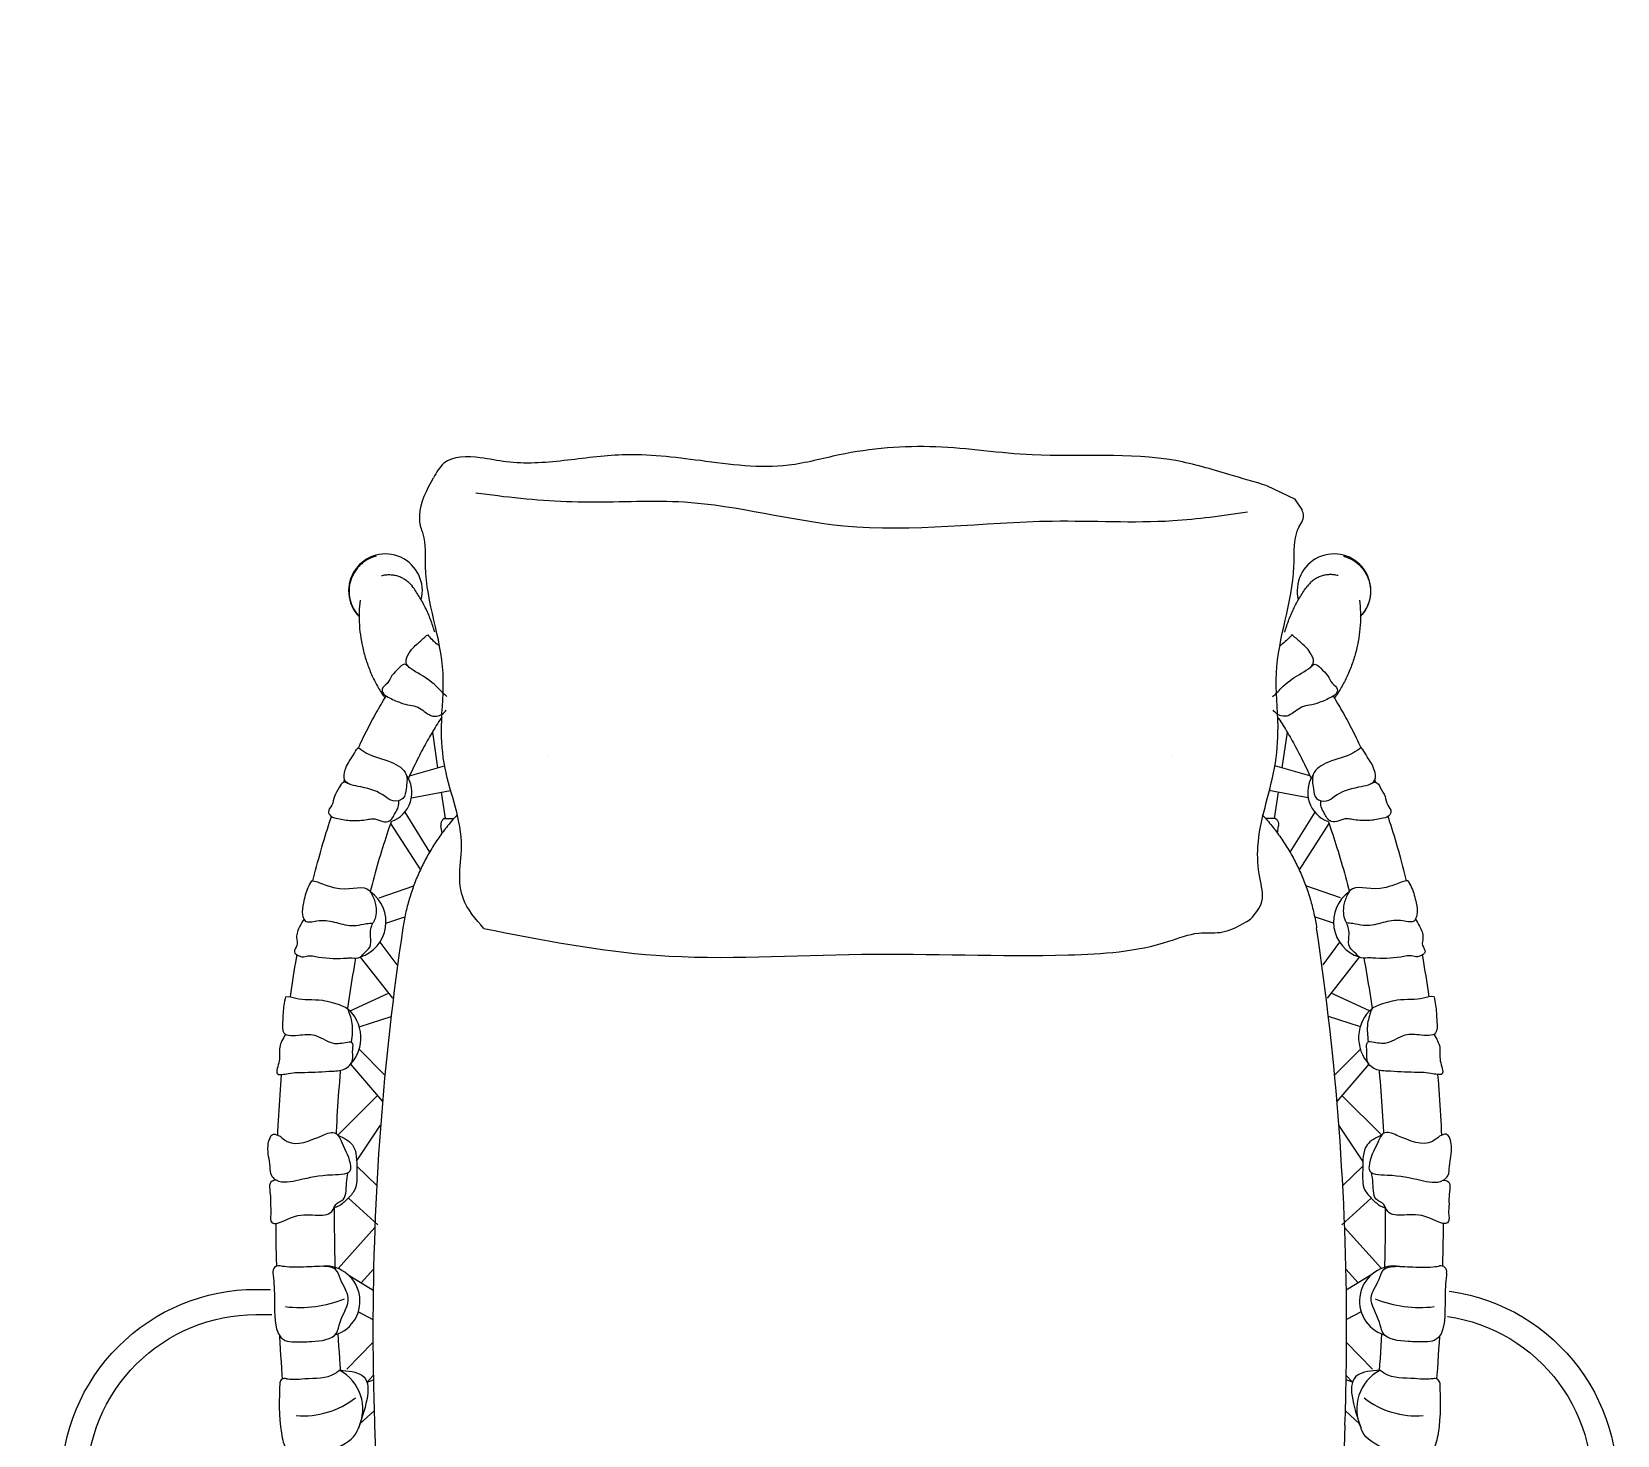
# Model space of a CAD drawing. Header units: centimetres. Extents: x 5488 to 20269, y -31398 to -19684.
# Drawn here: x 11273.5 to 11355, y -23558.5 to -23486.3 of the extents above; entities that cross this region are included whole.
import ezdxf

# ---------------------------------------------------------------- set-up
doc = ezdxf.new("R2010")
doc.units = ezdxf.units.CM
doc.set_wipeout_variables(frame=1)
doc.linetypes.add('( Hidden )', pattern=[0.375, 0.25, -0.125])
doc.linetypes.add('DOT', pattern=[0.25, 0, -0.25])
doc.layers.add('wipeout', color=7, linetype='Continuous', true_color=0xffffff)
for name, color, linetype, lineweight in [('xxx_Auto_Kaplama_Ahşap Tarama', 16, 'Continuous', 5), ('xxx_Auto_Tefris_Tefris', 32, 'Continuous', 15), ('xxx_Auto_Yardimci_Yazi', 7, 'Continuous', 9)]:
    doc.layers.add(name, color=color, linetype=linetype, lineweight=lineweight)
doc.styles.add('4N_100', font='arial.ttf', dxfattribs={"height": 16})

# ---------------------------------------------------------------- blocks, each defined once
blk = doc.blocks.new('uyt6ueueyu')
at = {"linetype": 'DOT'}
blk.add_wipeout([(-901.908, 523.87), (-841.908, 523.87), (-834.837, 520.941), (-831.908, 513.87), (-831.908, 451.684), (-834.837, 446.799), (-841.908, 443.87), (-901.908, 443.87), (-908.979, 446.799), (-911.908, 453.87), (-911.908, 513.87), (-908.979, 520.941)], dxfattribs=at).dxf.layer = 'wipeout'
at = {"color": 0}
for points in [[(-901.908, 523.87), (-841.908, 523.87, -0.414214), (-831.908, 513.87), (-831.908, 453.87, -0.414214), (-841.908, 443.87), (-901.908, 443.87, -0.414214), (-911.908, 453.87), (-911.908, 513.87, -0.414214)], [(-901.908, 522.57), (-841.908, 522.57, -0.414214), (-833.208, 513.87), (-833.208, 453.87, -0.414214), (-841.908, 445.17), (-901.908, 445.17, -0.414214), (-910.608, 453.87), (-910.608, 513.87, -0.414214)]]:
    blk.add_lwpolyline(points, format="xyb", close=True, dxfattribs=at)
at = {"layer": 'xxx_Auto_Yardimci_Yazi', "color": 0, "linetype": '( Hidden )', "ltscale": 50, "style": '4N_100'}
blk.add_text('80x80cm', height=7, rotation=90, dxfattribs=at).set_placement((-862.064, 465.807))
blk = doc.blocks.new('A$C3D946979')
blk.add_wipeout([(-24.741, 5.566), (-25.68, 5.564), (-25.748, 4.918), (-25.716, 3.357), (-25.716, 2.826), (-26.502, 2.438), (-27.383, 2.326), (-28.086, 2.326), (-28.311, 2.93), (-28.601, 3.809), (-29.309, 4.488), (-29.695, 5.843), (-29.452, 7.385), (-29.133, 8.266), (-29.803, 10.535), (-30.711, 24.967), (-28.803, 38.793), (-26.624, 45.419), (-24.671, 48.868), (-25.579, 50.774), (-25.942, 52.816), (-26.426, 53.969), (-26.283, 55.183), (-25.783, 55.754), (-24.943, 56.218), (-24.05, 56.254), (-22.8, 55.629), (-22.389, 55.545), (-22.478, 56.955), (-22.746, 57.74), (-22.836, 58.186), (-22.375, 59.432), (-21.814, 60.485), (-21.355, 60.967), (-20.627, 61.24), (-19.83, 61.16), (-18.464, 61.08), (-16.709, 60.967), (-14.828, 61.053), (-12.412, 61.338), (-10.698, 61.302), (-7.18, 60.909), (-4.608, 60.695), (-2.929, 60.892), (-1, 61.356), (1.239, 61.73), (3.954, 61.73), (6.829, 61.445), (9.336, 61.318), (13.658, 61.354), (16.605, 60.961), (20.927, 59.783), (22.413, 59.096), (22.842, 58.186), (22.753, 57.74), (22.485, 56.955), (22.395, 55.545), (22.806, 55.629), (24.056, 56.254), (24.949, 56.218), (25.789, 55.754), (26.289, 55.183), (26.432, 53.969), (25.948, 52.816), (25.585, 50.774), (24.677, 48.868), (26.63, 45.419), (28.809, 38.793), (30.718, 24.967), (29.809, 10.535), (29.139, 8.266), (29.459, 7.385), (29.701, 5.843), (29.315, 4.488), (28.607, 3.809), (28.318, 2.93), (28.093, 2.326), (27.389, 2.326), (26.509, 2.438), (25.723, 2.826), (25.723, 3.357), (25.754, 4.918), (25.686, 5.564), (24.747, 5.564), (24.727, 2.259), (24.279, 1.374), (23.31, 0.855), (22.777, 0.817), (11.397, 0.204), (0.003, 0), (-11.658, 0.214), (-23.312, 0.641), (-23.838, 1.023), (-24.273, 1.374), (-24.537, 1.827), (-24.629, 2.343)]).dxf.layer = 'wipeout'
at = {"color": 0}
for p, q in [((20.959, 59.673), (22.355, 58.998)), ((22.355, 58.998), (22.748, 58.414)), ((-25.867, 46.121), (-25.776, 46.212)), ((25.873, 46.121), (25.782, 46.212)), ((-23.147, 44.758), (-21.343, 45.276)), ((23.153, 44.758), (21.349, 45.276)), ((-23.052, 43.629), (-21.033, 44.01)), ((23.058, 43.629), (21.039, 44.01)), ((-23.393, 42.895), (-22.114, 40.846)), ((23.399, 42.895), (22.12, 40.846)), ((-24.121, 42.317), (-22.591, 39.932)), ((24.128, 42.317), (22.597, 39.932)), ((-24.708, 38.491), (-22.931, 39.113)), ((24.714, 38.491), (22.938, 39.113)), ((-24.358, 37.194), (-23.386, 37.52)), ((24.364, 37.194), (23.392, 37.52)), ((-24.673, 36.205), (-23.804, 35.044)), ((24.679, 36.205), (23.81, 35.044)), ((-25.682, 35.445), (-24.028, 33.329)), ((25.688, 35.445), (24.034, 33.329)), ((-26.204, 32.683), (-24.231, 33.589)), ((26.211, 32.683), (24.238, 33.589)), ((-25.685, 31.877), (-24.095, 32.387)), ((25.691, 31.877), (24.101, 32.387)), ((-25.759, 30.732), (-24.412, 29.371)), ((25.765, 30.732), (24.419, 29.371)), ((-26.178, 29.934), (-24.533, 28.028)), ((26.184, 29.934), (24.539, 28.028)), ((-26.836, 26.298), (-24.79, 28.327)), ((26.842, 26.298), (24.796, 28.327)), ((-25.867, 24.946), (-24.631, 26.805)), ((25.873, 24.946), (24.637, 26.805)), ((-25.862, 24.696), (-24.831, 23.705)), ((25.868, 24.696), (24.837, 23.705)), ((-26.291, 23.06), (-24.783, 21.683)), ((26.297, 23.06), (24.789, 21.683)), ((-26.816, 19.43), (-24.93, 21.538)), ((26.822, 19.43), (24.936, 21.538)), ((-26.276, 19.087), (-25.015, 18.328)), ((-25.626, 18.696), (-24.995, 19.399)), ((25.632, 18.696), (25.001, 19.399)), ((26.283, 19.087), (25.021, 18.328)), ((-25.776, 17.215), (-25.029, 16.812)), ((25.782, 17.215), (25.035, 16.812)), ((-26.369, 14.252), (-25.028, 15.625)), ((26.375, 14.252), (25.035, 15.625)), ((-25.333, 13.589), (-25.011, 13.937)), ((25.339, 13.589), (25.017, 13.937)), ((-25.333, 13.589), (-25.006, 13.704)), ((25.339, 13.589), (25.013, 13.704)), ((-25.696, 11.455), (-24.969, 12.124)), ((25.702, 11.455), (24.975, 12.124))]:
    blk.add_line(p, q, dxfattribs=at)
at = {"color": 0, "linetype": 'Continuous'}
for p, q in [((-21.974, 47.01), (-21.701, 45.173)), ((21.98, 47.01), (21.707, 45.173)), ((-16.022, 45.752), (-16.023, 45.751)), ((16.028, 45.752), (16.029, 45.751)), ((-21.514, 43.919), (-21.313, 42.573)), ((21.52, 43.919), (21.319, 42.573)), ((-21.352, 42.573), (-20.866, 42.573)), ((21.358, 42.573), (20.872, 42.573)), ((-21.477, 41.815), (-21.533, 42.187)), ((21.483, 41.815), (21.539, 42.187)), ((-23.488, 36.942), (-23.488, 36.942)), ((23.495, 36.942), (23.495, 36.942)), ((-30.012, 22.393), (-30.012, 22.393)), ((30.018, 22.393), (30.018, 22.393)), ((-24.945, 11.385), (-24.945, 11.385)), ((-24.945, 11.385), (-24.631, 2.415)), ((24.951, 11.385), (24.637, 2.415)), ((24.951, 11.385), (24.951, 11.385))]:
    blk.add_line(p, q, dxfattribs=at)
for points in [[(-23.281, 50.44), (-23.267, 50.459)], [(23.287, 50.44), (23.273, 50.459)], [(-25.774, 46.21), (-25.725, 46.314), (-25.665, 46.442), (-25.604, 46.569), (-25.543, 46.695), (-25.482, 46.819), (-25.421, 46.942), (-25.359, 47.064), (-25.298, 47.184), (-25.236, 47.303), (-25.175, 47.421), (-25.113, 47.538), (-25.05, 47.654), (-24.988, 47.768), (-24.926, 47.882), (-24.863, 47.994), (-24.8, 48.106), (-24.737, 48.216), (-24.674, 48.325), (-24.611, 48.433), (-24.548, 48.54), (-24.484, 48.647), (-24.42, 48.752), (-24.356, 48.856), (-24.349, 48.868)], [(25.78, 46.21), (25.731, 46.314), (25.671, 46.442), (25.61, 46.569), (25.549, 46.695), (25.488, 46.819), (25.427, 46.942), (25.366, 47.064), (25.304, 47.184), (25.242, 47.303), (25.181, 47.421), (25.119, 47.538), (25.057, 47.654), (24.994, 47.768), (24.932, 47.882), (24.869, 47.994), (24.807, 48.106), (24.744, 48.216), (24.68, 48.325), (24.617, 48.433), (24.554, 48.54), (24.49, 48.647), (24.426, 48.752), (24.362, 48.856), (24.355, 48.868)], [(-21.488, 47.786), (-21.535, 47.714), (-21.594, 47.624), (-21.653, 47.532), (-21.712, 47.439), (-21.77, 47.346), (-21.829, 47.251), (-21.887, 47.155), (-21.945, 47.059), (-22.004, 46.961), (-22.062, 46.862), (-22.12, 46.762), (-22.178, 46.662), (-22.235, 46.56), (-22.293, 46.456), (-22.351, 46.352), (-22.408, 46.247)], [(21.494, 47.786), (21.541, 47.714), (21.6, 47.624), (21.659, 47.532), (21.718, 47.439), (21.776, 47.346), (21.835, 47.251), (21.893, 47.155), (21.952, 47.059), (22.01, 46.961), (22.068, 46.862), (22.126, 46.762), (22.184, 46.662), (22.242, 46.56), (22.299, 46.456), (22.357, 46.352), (22.414, 46.247)], [(-22.408, 46.247), (-22.465, 46.14), (-22.523, 46.032), (-22.58, 45.923), (-22.637, 45.813), (-22.694, 45.701), (-22.751, 45.588), (-22.808, 45.473), (-22.864, 45.358), (-22.921, 45.241), (-22.977, 45.122), (-23.034, 45.002), (-23.09, 44.881), (-23.147, 44.758), (-23.201, 44.636)], [(22.414, 46.247), (22.472, 46.14), (22.529, 46.032), (22.586, 45.923), (22.643, 45.813), (22.7, 45.701), (22.757, 45.588), (22.814, 45.473), (22.87, 45.358), (22.927, 45.241), (22.984, 45.122), (23.04, 45.002), (23.096, 44.881), (23.153, 44.758), (23.208, 44.636)], [(-26.531, 44.431), (-26.5, 44.509), (-26.482, 44.556)], [(26.537, 44.431), (26.507, 44.509), (26.488, 44.556)], [(-28.117, 39.365), (-28.083, 39.5), (-28.031, 39.704), (-27.978, 39.907), (-27.925, 40.108), (-27.871, 40.308), (-27.817, 40.506), (-27.763, 40.702), (-27.708, 40.897), (-27.653, 41.089), (-27.597, 41.281), (-27.541, 41.47), (-27.485, 41.657), (-27.428, 41.843), (-27.371, 42.026), (-27.314, 42.207), (-27.257, 42.386), (-27.199, 42.563), (-27.163, 42.674)], [(-24.089, 42.409), (-24.094, 42.396), (-24.149, 42.238), (-24.204, 42.078), (-24.26, 41.916), (-24.315, 41.75), (-24.37, 41.583), (-24.425, 41.412), (-24.481, 41.239), (-24.536, 41.063), (-24.591, 40.885), (-24.645, 40.705), (-24.7, 40.522), (-24.754, 40.337), (-24.808, 40.149), (-24.862, 39.96), (-24.915, 39.769), (-24.968, 39.576), (-25.021, 39.381), (-25.073, 39.184), (-25.125, 38.986), (-25.169, 38.813)], [(24.095, 42.409), (24.1, 42.396), (24.155, 42.238), (24.211, 42.078), (24.266, 41.916), (24.321, 41.75), (24.376, 41.583), (24.432, 41.412), (24.487, 41.239), (24.542, 41.063), (24.597, 40.885), (24.652, 40.705), (24.706, 40.522), (24.76, 40.337), (24.814, 40.149), (24.868, 39.96), (24.921, 39.769), (24.974, 39.576), (25.027, 39.381), (25.079, 39.184), (25.131, 38.986), (25.175, 38.813)], [(28.123, 39.365), (28.089, 39.5), (28.037, 39.704), (27.984, 39.907), (27.931, 40.108), (27.878, 40.308), (27.824, 40.506), (27.769, 40.702), (27.714, 40.897), (27.659, 41.089), (27.603, 41.281), (27.548, 41.47), (27.491, 41.657), (27.435, 41.843), (27.378, 42.026), (27.321, 42.207), (27.263, 42.386), (27.206, 42.563), (27.169, 42.674)], [(-29.274, 33.408), (-29.255, 33.543), (-29.221, 33.777), (-29.186, 34.01), (-29.15, 34.242), (-29.113, 34.473), (-29.076, 34.703), (-29.038, 34.932), (-29, 35.159), (-28.96, 35.386), (-28.929, 35.56)], [(-25.917, 35.394), (-25.955, 35.188), (-25.994, 34.967), (-26.033, 34.744), (-26.072, 34.521), (-26.109, 34.296), (-26.146, 34.071), (-26.182, 33.844), (-26.218, 33.616), (-26.252, 33.387), (-26.286, 33.156), (-26.32, 32.925), (-26.336, 32.808)], [(25.923, 35.394), (25.961, 35.188), (26, 34.967), (26.039, 34.744), (26.078, 34.521), (26.115, 34.296), (26.152, 34.071), (26.188, 33.844), (26.224, 33.616), (26.258, 33.387), (26.292, 33.156), (26.326, 32.925), (26.342, 32.808)], [(29.281, 33.408), (29.261, 33.543), (29.227, 33.777), (29.192, 34.01), (29.156, 34.242), (29.12, 34.473), (29.082, 34.703), (29.044, 34.932), (29.006, 35.159), (28.966, 35.386), (28.936, 35.56)], [(-29.925, 26.292), (-29.915, 26.508), (-29.902, 26.776), (-29.888, 27.043), (-29.873, 27.308), (-29.858, 27.573), (-29.841, 27.835), (-29.824, 28.097), (-29.806, 28.357), (-29.788, 28.616), (-29.768, 28.874), (-29.748, 29.131), (-29.727, 29.386), (-29.726, 29.405)], [(-26.701, 29.627), (-26.707, 29.557), (-26.729, 29.307), (-26.751, 29.056), (-26.771, 28.803), (-26.791, 28.549), (-26.81, 28.294), (-26.828, 28.037), (-26.845, 27.78), (-26.861, 27.52), (-26.877, 27.26), (-26.892, 26.998), (-26.906, 26.734), (-26.919, 26.47), (-26.924, 26.379)], [(26.707, 29.627), (26.713, 29.557), (26.735, 29.307), (26.757, 29.056), (26.777, 28.803), (26.797, 28.549), (26.816, 28.294), (26.834, 28.037), (26.851, 27.78), (26.868, 27.52), (26.883, 27.26), (26.898, 26.998), (26.912, 26.734), (26.926, 26.47), (26.93, 26.379)], [(29.931, 26.292), (29.921, 26.508), (29.908, 26.776), (29.894, 27.043), (29.879, 27.308), (29.864, 27.573), (29.847, 27.835), (29.83, 28.097), (29.813, 28.357), (29.794, 28.616), (29.774, 28.874), (29.754, 29.131), (29.733, 29.386), (29.732, 29.405)], [(-27.017, 22.588), (-27.018, 22.389)], [(-27.018, 22.389), (-27.018, 22.226), (-27.017, 21.95), (-27.016, 21.672), (-27.014, 21.392), (-27.011, 21.111), (-27.007, 20.828), (-27.002, 20.544), (-26.997, 20.258), (-26.99, 19.97), (-26.983, 19.681), (-26.975, 19.4)], [(27.024, 22.389), (27.024, 22.226), (27.023, 21.95), (27.022, 21.672), (27.02, 21.392), (27.017, 21.111), (27.013, 20.828), (27.008, 20.544), (27.003, 20.258), (26.997, 19.97), (26.989, 19.681), (26.982, 19.4)], [(27.024, 22.588), (27.024, 22.389)], [(-29.975, 19.556), (-29.976, 19.616), (-29.984, 19.913), (-29.99, 20.208), (-29.996, 20.501), (-30, 20.793), (-30.004, 21.083), (-30.007, 21.371), (-30.01, 21.658), (-30.01, 21.751)], [(29.981, 19.556), (29.982, 19.616), (29.99, 19.913), (29.996, 20.208), (30.002, 20.501), (30.007, 20.793), (30.011, 21.083), (30.014, 21.371), (30.016, 21.658), (30.016, 21.751)], [(-29.674, 13.756), (-29.69, 13.974), (-29.714, 14.305), (-29.737, 14.634), (-29.759, 14.961), (-29.78, 15.284), (-29.8, 15.606), (-29.819, 15.926), (-29.821, 15.964)], [(-26.829, 16.077), (-26.829, 16.077), (-26.81, 15.765), (-26.791, 15.45), (-26.77, 15.133), (-26.749, 14.814), (-26.726, 14.492), (-26.704, 14.181)], [(26.835, 16.077), (26.835, 16.077), (26.816, 15.765), (26.797, 15.45), (26.776, 15.133), (26.755, 14.814), (26.732, 14.492), (26.71, 14.181)], [(29.68, 13.756), (29.696, 13.974), (29.72, 14.305), (29.743, 14.634), (29.765, 14.961), (29.786, 15.284), (29.806, 15.606), (29.825, 15.926), (29.827, 15.964)]]:
    blk.add_lwpolyline(points, dxfattribs=at)
for centre, radius, start, end in [((-24.383, 54.275), 1.896, 345.78894, 224.21087), ((24.389, 54.275), 1.896, 315.78913, 194.21106), ((114.511, 16.258), 139.541, 171.47588, 179.99998), ((-114.505, 16.258), 139.541, 0.00002, 8.52412), ((114.51, 16.258), 139.539, 180, 182.00122), ((-114.503, 16.258), 139.539, 357.99878, 360)]:
    blk.add_arc(centre, radius, start, end, dxfattribs=at)
at = {"color": 0}
for centre, radius, start, end in [((-24.62, 43.911), 1.593, 289.47231, 35.00544), ((24.626, 43.911), 1.593, 144.99456, 250.52769), ((-26.246, 37.251), 1.889, 287.63359, 54.71468), ((26.252, 37.251), 1.889, 125.28532, 252.36641), ((-27.65, 31.295), 2.004, 317.25452, 49.02526), ((27.656, 31.295), 2.004, 130.97474, 222.74548), ((-29.871, 19.267), 0.307, 76.54984, 190.98573), ((29.877, 19.267), 0.307, 349.01427, 103.45016), ((-27.503, 17.756), 1.81, 287.36087, 98.41718), ((27.509, 17.756), 1.81, 81.58282, 252.63913), ((-28.805, 23.745), 6.311, 263.41176, 291.46137), ((28.811, 23.745), 6.311, 248.53863, 276.58824), ((-27.814, 12.208), 2.264, 334.47471, 62.07072), ((27.82, 12.208), 2.264, 117.92928, 205.52529), ((-29.554, 13.517), 0.266, 72.1329, 172.71193), ((29.561, 13.517), 0.266, 7.28807, 107.8671), ((-28.6, 16.2), 4.337, 265.103, 308.06332), ((28.606, 16.2), 4.337, 231.93668, 274.897)]:
    blk.add_arc(centre, radius, start, end, dxfattribs=at)
for points in [[(20.959, 59.673), (18.976, 60.258), (16.254, 60.966), (8.872, 61.261), (3.912, 61.674), (-1.049, 61.261), (-3.647, 60.73), (-8.194, 60.966), (-12.21, 61.261), (-15.221, 60.966), (-18.174, 60.907), (-19.507, 61.119), (-21.388, 60.829), (-21.915, 60.089)], [(-19.324, 36.917), (-20.389, 38.473), (-20.568, 39.53), (-20.47, 41.122), (-21.321, 45.165), (-21.503, 47.291), (-21.421, 50.047), (-22.323, 55.518), (-22.45, 57.209), (-22.537, 57.463), (-22.624, 58.148), (-21.915, 60.089)], [(19.945, 58.313), (16.104, 57.868), (9.921, 57.845), (-0.821, 57.603), (-9.009, 58.828), (-13.903, 58.828), (-18.603, 59.15), (-19.735, 59.298)], [(20.096, 37.39), (20.681, 38.311), (20.574, 39.53), (20.476, 41.122), (21.328, 45.165), (21.509, 47.291), (21.427, 50.047), (22.329, 55.518), (22.456, 57.209), (22.544, 57.463), (22.821, 58.148), (22.748, 58.414)], [(-25.776, 46.212), (-25.351, 45.932), (-24.091, 45.47), (-23.315, 44.825), (-23.322, 44.103), (-23.485, 43.606), (-23.994, 43.471), (-24.409, 43.71), (-25.651, 44.19), (-26.483, 44.559), (-26.453, 45.072), (-26.092, 45.742), (-25.867, 46.121)], [(25.782, 46.212), (25.358, 45.932), (24.097, 45.47), (23.321, 44.825), (23.328, 44.103), (23.491, 43.606), (24, 43.471), (24.415, 43.71), (25.657, 44.19), (26.489, 44.559), (26.459, 45.072), (26.098, 45.742), (25.873, 46.121)], [(-26.278, 44.355), (-26.542, 44.429), (-26.762, 44.158), (-27.006, 43.709), (-27.146, 43.25), (-27.311, 42.902), (-27.252, 42.751), (-26.917, 42.587), (-26.237, 42.475), (-25.711, 42.475), (-25.33, 42.514), (-25.041, 42.559), (-24.241, 42.412), (-24.016, 42.609), (-23.883, 42.849), (-23.725, 43.164), (-23.699, 43.482)], [(26.285, 44.355), (26.549, 44.429), (26.768, 44.158), (27.012, 43.709), (27.152, 43.25), (27.317, 42.902), (27.258, 42.751), (26.923, 42.587), (26.243, 42.475), (25.717, 42.475), (25.336, 42.514), (25.047, 42.559), (24.247, 42.412), (24.022, 42.609), (23.889, 42.849), (23.731, 43.164), (23.705, 43.482)], [(-28.187, 39.371), (-28.374, 39.009), (-28.607, 38.23), (-28.643, 37.608), (-28.515, 37.317), (-27.921, 37.303), (-27.014, 37.247), (-26.117, 37.066), (-25.898, 37.074), (-25.353, 37.166), (-25.02, 37.201)], [(28.193, 39.371), (28.38, 39.009), (28.613, 38.23), (28.649, 37.608), (28.521, 37.317), (27.927, 37.303), (27.021, 37.247), (26.123, 37.066), (25.904, 37.074), (25.359, 37.166), (25.026, 37.201)], [(-28.573, 37.391), (-28.782, 37.033), (-28.954, 36.446), (-28.939, 36.043), (-29.07, 35.717), (-28.777, 35.491), (-28.59, 35.458), (-28.452, 35.491), (-27.814, 35.448), (-26.358, 35.395), (-26.103, 35.402), (-25.693, 35.438), (-25.516, 35.616), (-25.19, 35.962), (-25.148, 36.499), (-25.134, 36.897), (-25.034, 37.193)], [(-19.324, 36.917), (-10.459, 35.54), (0.096, 35.592), (10.744, 35.557), (15.887, 36.256), (17.437, 36.677), (18.532, 36.716), (20.096, 37.39)], [(28.579, 37.391), (28.788, 37.033), (28.96, 36.446), (28.945, 36.043), (29.076, 35.717), (28.783, 35.491), (28.596, 35.458), (28.458, 35.491), (27.821, 35.448), (26.364, 35.395), (26.109, 35.402), (25.699, 35.438), (25.522, 35.616), (25.196, 35.962), (25.154, 36.499), (25.14, 36.897), (25.04, 37.193)], [(-29.525, 33.404), (-29.607, 32.972), (-29.67, 32.122), (-29.607, 31.548), (-28.756, 31.442), (-27.937, 31.399), (-27, 31.006), (-26.25, 31.08), (-26.142, 31.082)], [(-26.336, 32.808), (-26.11, 32.029), (-26.142, 31.082)], [(26.342, 32.808), (26.116, 32.029), (26.149, 31.082)], [(29.531, 33.404), (29.613, 32.972), (29.676, 32.122), (29.613, 31.548), (28.762, 31.442), (27.943, 31.399), (27.006, 31.006), (26.256, 31.08), (26.149, 31.082)], [(-29.521, 31.477), (-29.818, 30.81), (-29.849, 30.105), (-29.94, 29.442), (-29.362, 29.466), (-28.522, 29.518), (-27.115, 29.583), (-26.759, 29.615), (-26.178, 29.934), (-26.079, 30.157), (-26.068, 30.71), (-26.111, 31.06), (-26.142, 31.082)], [(29.527, 31.477), (29.825, 30.81), (29.855, 30.105), (29.946, 29.442), (29.368, 29.466), (28.528, 29.518), (27.121, 29.583), (26.765, 29.615), (26.184, 29.934), (26.085, 30.157), (26.074, 30.71), (26.117, 31.06), (26.149, 31.082)], [(-29.806, 26.235), (-30.141, 26.338), (-30.42, 25.744), (-30.317, 24.695), (-30.234, 24.201), (-29.995, 23.974), (-28.842, 23.974), (-27.11, 24.241), (-26.183, 24.54), (-26.183, 24.684), (-26.636, 25.919), (-26.945, 26.392), (-27.62, 26.28), (-29.439, 25.97), (-29.806, 26.235)], [(-26.836, 26.298), (-26.083, 25.787), (-25.859, 24.486), (-25.97, 23.47), (-26.349, 23.001), (-26.791, 22.646), (-27.031, 22.554)], [(26.842, 26.298), (26.089, 25.787), (25.865, 24.486), (25.976, 23.47), (26.356, 23.001), (26.797, 22.646), (27.037, 22.554)], [(29.812, 26.235), (30.147, 26.338), (30.426, 25.744), (30.323, 24.695), (30.241, 24.201), (30.001, 23.974), (28.849, 23.974), (27.116, 24.241), (26.19, 24.54), (26.19, 24.684), (26.642, 25.919), (26.951, 26.392), (27.626, 26.28), (29.446, 25.97), (29.812, 26.235)], [(-30.014, 23.976), (-30.217, 23.933), (-30.3, 23.141), (-30.292, 22.62), (-30.272, 22.327), (-30.296, 22.054), (-30.274, 21.872), (-29.059, 22.112), (-27.08, 22.463), (-26.873, 22.799), (-26.628, 22.928), (-26.386, 23.818), (-26.309, 24.367)], [(30.021, 23.976), (30.223, 23.933), (30.306, 23.141), (30.298, 22.62), (30.278, 22.327), (30.302, 22.054), (30.28, 21.872), (29.065, 22.112), (27.086, 22.463), (26.879, 22.799), (26.634, 22.928), (26.392, 23.818), (26.315, 24.367)], [(-29.474, 13.771), (-29.121, 13.738), (-28.532, 13.775), (-26.981, 14.041), (-26.753, 14.209)], [(-26.753, 14.209), (-25.591, 13.95), (-25.771, 11.232)], [(26.76, 14.209), (25.597, 13.95), (25.777, 11.232)], [(29.481, 13.771), (29.127, 13.738), (28.538, 13.775), (26.988, 14.041), (26.76, 14.209)], [(-29.819, 13.551), (-29.736, 10.97), (-29.453, 10.117), (-26.984, 10.189), (-25.835, 11.077), (-25.771, 11.232)], [(29.825, 13.551), (29.742, 10.97), (29.459, 10.117), (26.99, 10.189), (25.841, 11.077), (25.777, 11.232)]]:
    blk.add_spline(points, degree=3, dxfattribs=at)
at = {"color": 0, "linetype": 'Continuous'}
for points, knots in [([(-24.862, 56.063), (-24.94, 56.042), (-25.056, 56.003), (-25.203, 55.937), (-25.346, 55.861), (-25.516, 55.749), (-25.669, 55.617), (-25.781, 55.499), (-25.885, 55.375), (-25.999, 55.208), (-26.109, 54.992), (-26.191, 54.763), (-26.242, 54.525), (-26.262, 54.283), (-26.252, 54.081), (-26.229, 53.922), (-26.195, 53.764), (-26.134, 53.571), (-26.048, 53.388), (-25.966, 53.249), (-25.875, 53.115), (-25.797, 53.022), (-25.742, 52.964)], [0, 0, 0, 0, 0.062629, 0.093957, 0.125282, 0.187889, 0.250474, 0.281774, 0.313067, 0.3756, 0.438102, 0.500576, 0.563024, 0.625451, 0.687862, 0.71908, 0.750297, 0.812698, 0.875105, 0.90633, 0.937559, 1, 1, 1, 1]), ([(24.868, 56.063), (24.946, 56.042), (25.062, 56.003), (25.21, 55.937), (25.353, 55.861), (25.522, 55.749), (25.675, 55.617), (25.787, 55.499), (25.891, 55.375), (26.005, 55.208), (26.115, 54.992), (26.197, 54.763), (26.248, 54.525), (26.268, 54.283), (26.258, 54.081), (26.235, 53.922), (26.201, 53.764), (26.14, 53.571), (26.055, 53.388), (25.972, 53.249), (25.881, 53.115), (25.804, 53.022), (25.748, 52.964)], [0, 0, 0, 0, 0.062629, 0.093957, 0.125282, 0.187889, 0.250474, 0.281774, 0.313067, 0.3756, 0.438102, 0.500576, 0.563024, 0.625451, 0.687862, 0.71908, 0.750297, 0.812698, 0.875105, 0.90633, 0.937559, 1, 1, 1, 1]), ([(-24.592, 55.056), (-24.521, 55.075), (-24.375, 55.103), (-24.153, 55.112), (-23.932, 55.088), (-23.717, 55.032), (-23.512, 54.945), (-23.323, 54.828), (-23.154, 54.685), (-23.056, 54.574), (-23.011, 54.516)], [0, 0, 0, 0, 0.125159, 0.250298, 0.375399, 0.500448, 0.625434, 0.750353, 0.875206, 1, 1, 1, 1]), ([(24.598, 55.056), (24.527, 55.075), (24.381, 55.103), (24.159, 55.112), (23.938, 55.088), (23.723, 55.032), (23.519, 54.945), (23.329, 54.828), (23.16, 54.685), (23.062, 54.574), (23.017, 54.516)], [0, 0, 0, 0, 0.125159, 0.250298, 0.375399, 0.500448, 0.625434, 0.750353, 0.875206, 1, 1, 1, 1]), ([(-21.851, 52.149), (-21.912, 52.368), (-22.054, 52.798), (-22.323, 53.414), (-22.64, 53.99), (-22.883, 54.347), (-23.011, 54.516)], [0, 0, 0, 0, 0.257352, 0.51168, 0.760218, 1, 1, 1, 1]), ([(21.857, 52.149), (21.918, 52.368), (22.061, 52.798), (22.329, 53.414), (22.646, 53.99), (22.889, 54.347), (23.017, 54.516)], [0, 0, 0, 0, 0.257352, 0.51168, 0.760218, 1, 1, 1, 1]), ([(-25.691, 53.798), (-25.717, 53.588), (-25.749, 53.158), (-25.736, 52.503), (-25.661, 51.836), (-25.524, 51.171), (-25.327, 50.52), (-25.073, 49.895), (-24.77, 49.308), (-24.535, 48.942), (-24.41, 48.768)], [0, 0, 0, 0, 0.11952, 0.243398, 0.370163, 0.498441, 0.626905, 0.754237, 0.879082, 1, 1, 1, 1]), ([(25.697, 53.798), (25.723, 53.588), (25.756, 53.158), (25.743, 52.503), (25.667, 51.836), (25.53, 51.171), (25.333, 50.52), (25.08, 49.895), (24.776, 49.308), (24.541, 48.942), (24.416, 48.768)], [0, 0, 0, 0, 0.11952, 0.243398, 0.370163, 0.498441, 0.626905, 0.754237, 0.879082, 1, 1, 1, 1]), ([(-20.69, 42.767), (-20.799, 42.649), (-21.073, 42.34), (-21.487, 41.816), (-21.915, 41.188), (-22.3, 40.532), (-22.638, 39.851), (-22.928, 39.148), (-23.168, 38.427), (-23.358, 37.691), (-23.451, 37.192), (-23.488, 36.942)], [0.4605728, 0.4605728, 0.4605728, 0.4605728, 0.500056, 0.5625546, 0.6250513, 0.6875463, 0.7500396, 0.8125314, 0.8750219, 0.9375114, 1, 1, 1, 1]), ([(-21.352, 42.573), (-21.356, 42.573), (-21.365, 42.571), (-21.379, 42.565), (-21.393, 42.556), (-21.408, 42.544), (-21.424, 42.528), (-21.44, 42.51), (-21.456, 42.489), (-21.478, 42.455), (-21.503, 42.407), (-21.526, 42.341), (-21.537, 42.279), (-21.537, 42.227), (-21.534, 42.201), (-21.533, 42.187)], [0, 0, 0, 0, 0.027455, 0.059357, 0.096581, 0.139393, 0.187728, 0.241361, 0.299996, 0.363318, 0.502743, 0.6574, 0.824598, 0.911693, 1, 1, 1, 1]), ([(20.696, 42.767), (20.805, 42.649), (21.079, 42.34), (21.493, 41.816), (21.922, 41.188), (22.306, 40.532), (22.644, 39.851), (22.934, 39.148), (23.174, 38.427), (23.365, 37.691), (23.457, 37.192), (23.495, 36.942)], [0.4605728, 0.4605728, 0.4605728, 0.4605728, 0.500056, 0.5625546, 0.6250513, 0.6875463, 0.7500396, 0.8125314, 0.8750219, 0.9375114, 1, 1, 1, 1]), ([(21.358, 42.573), (21.362, 42.573), (21.371, 42.571), (21.385, 42.565), (21.399, 42.556), (21.414, 42.544), (21.43, 42.528), (21.446, 42.51), (21.462, 42.489), (21.484, 42.455), (21.509, 42.407), (21.533, 42.341), (21.543, 42.279), (21.543, 42.227), (21.541, 42.201), (21.539, 42.187)], [0, 0, 0, 0, 0.027455, 0.059357, 0.096581, 0.139393, 0.187728, 0.241361, 0.299996, 0.363318, 0.502743, 0.6574, 0.824598, 0.911693, 1, 1, 1, 1])]:
    blk.add_open_spline(points, degree=3, knots=knots, dxfattribs=at)
at = {"color": 0}
for points, knots in [([(-21.222, 48.846), (-21.383, 48.947), (-21.77, 49.43), (-22.602, 50.024), (-23.491, 50.433), (-23.139, 51.212), (-22.692, 51.603), (-22.357, 51.896), (-22.214, 52.02)], [41.552351, 41.552351, 41.552351, 41.552351, 46.091857, 54.293306, 63.411838, 68.559978, 76.180763, 81.857489, 81.857489, 81.857489, 81.857489]), ([(-22.214, 52.02), (-22.109, 51.882), (-21.873, 51.64), (-21.651, 51.484), (-21.606, 51.455)], [0, 0, 0, 0, 5.094929, 6.398377, 6.398377, 6.398377, 6.398377]), ([(21.228, 48.846), (21.389, 48.947), (21.777, 49.43), (22.608, 50.024), (23.497, 50.433), (23.145, 51.212), (22.699, 51.603), (22.363, 51.896), (22.22, 52.02)], [41.552351, 41.552351, 41.552351, 41.552351, 46.091857, 54.293306, 63.411838, 68.559978, 76.180763, 81.857489, 81.857489, 81.857489, 81.857489]), ([(22.22, 52.02), (22.115, 51.882), (21.879, 51.64), (21.657, 51.484), (21.612, 51.455)], [0, 0, 0, 0, 5.094929, 6.398377, 6.398377, 6.398377, 6.398377]), ([(-23.179, 50.356), (-23.258, 50.426), (-23.439, 50.584), (-23.743, 50.221), (-24.077, 49.962), (-24.231, 49.507), (-24.581, 49.309), (-24.536, 48.972), (-24.149, 48.75), (-23.684, 48.536), (-23.166, 48.385), (-22.68, 48.354), (-22.102, 47.801), (-21.688, 47.822), (-21.416, 47.95), (-21.304, 48.078), (-21.257, 48.131)], [0, 0, 0, 0, 2.746496, 6.241113, 11.362809, 16.175583, 20.030798, 21.649584, 25.390095, 32.29487, 37.56187, 41.397572, 46.803239, 50.424477, 53.419979, 55.542561, 55.542561, 55.542561, 55.542561]), ([(23.185, 50.356), (23.264, 50.426), (23.445, 50.584), (23.75, 50.221), (24.083, 49.962), (24.237, 49.507), (24.587, 49.309), (24.542, 48.972), (24.155, 48.75), (23.69, 48.536), (23.172, 48.385), (22.686, 48.354), (22.109, 47.801), (21.694, 47.822), (21.422, 47.95), (21.311, 48.078), (21.263, 48.131)], [0, 0, 0, 0, 2.746496, 6.241113, 11.362809, 16.175583, 20.030798, 21.649584, 25.390095, 32.29487, 37.56187, 41.397572, 46.803239, 50.424477, 53.419979, 55.542561, 55.542561, 55.542561, 55.542561]), ([(-28.187, 39.371), (-27.984, 39.365), (-27.63, 39.192), (-26.328, 38.787), (-25.42, 39.216), (-25.02, 38.585), (-24.837, 38.087), (-24.848, 37.526), (-24.998, 37.243), (-25.02, 37.201)], [1.050482, 1.050482, 1.050482, 1.050482, 7.34568, 12.86522, 26.455956, 28.443099, 34.411146, 42.591209, 44.018444, 44.018444, 44.018444, 44.018444]), ([(28.193, 39.371), (27.991, 39.365), (27.636, 39.192), (26.334, 38.787), (25.426, 39.216), (25.027, 38.585), (24.843, 38.087), (24.854, 37.526), (25.004, 37.243), (25.026, 37.201)], [1.050482, 1.050482, 1.050482, 1.050482, 7.34568, 12.86522, 26.455956, 28.443099, 34.411146, 42.591209, 44.018444, 44.018444, 44.018444, 44.018444]), ([(-29.525, 33.404), (-29.35, 33.456), (-28.773, 33.203), (-27.828, 33.335), (-26.806, 33.035), (-26.44, 32.859), (-26.336, 32.808)], [4.032515, 4.032515, 4.032515, 4.032515, 9.867757, 23.081327, 31.715125, 35.162726, 35.162726, 35.162726, 35.162726]), ([(29.531, 33.404), (29.357, 33.456), (28.779, 33.203), (27.834, 33.335), (26.812, 33.035), (26.446, 32.859), (26.342, 32.808)], [4.032515, 4.032515, 4.032515, 4.032515, 9.867757, 23.081327, 31.715125, 35.162726, 35.162726, 35.162726, 35.162726]), ([(-30.172, 19.209), (-30.135, 18.872), (-30.03, 17.74), (-30.184, 15.756), (-28.926, 15.643), (-28.079, 15.68), (-26.868, 15.784), (-26.724, 16.941), (-26.011, 17.852), (-26.688, 18.7), (-26.843, 19.396), (-27.332, 19.546), (-27.784, 19.553), (-28.514, 19.506), (-29.227, 19.478), (-29.755, 19.557), (-29.808, 19.567)], [3.854023, 3.854023, 3.854023, 3.854023, 16.546227, 38.521238, 43.179211, 52.016197, 65.591116, 71.485374, 84.792764, 95.185356, 100.712243, 104.500367, 109.247904, 114.505743, 126.410231, 130.579045, 130.579045, 130.579045, 130.579045]), ([(30.178, 19.209), (30.141, 18.872), (30.036, 17.74), (30.19, 15.756), (28.932, 15.643), (28.085, 15.68), (26.874, 15.784), (26.73, 16.941), (26.017, 17.852), (26.694, 18.7), (26.85, 19.396), (27.338, 19.546), (27.79, 19.553), (28.52, 19.506), (29.233, 19.478), (29.761, 19.557), (29.814, 19.567)], [3.854023, 3.854023, 3.854023, 3.854023, 16.546227, 38.521238, 43.179211, 52.016197, 65.591116, 71.485374, 84.792764, 95.185356, 100.712243, 104.500367, 109.247904, 114.505743, 126.410231, 130.579045, 130.579045, 130.579045, 130.579045])]:
    blk.add_open_spline(points, degree=3, knots=knots, dxfattribs=at)
at = {"color": 0, "linetype": 'Continuous'}
for points in [[(-23.317, 50.464), (-23.308, 50.475), (-23.298, 50.486), (-23.289, 50.496)], [(23.323, 50.464), (23.314, 50.475), (23.304, 50.486), (23.295, 50.496)]]:
    blk.add_open_spline(points, degree=3, dxfattribs=at)

msp = doc.modelspace()

# ---------------------------------------------------------------- block references
at = {"layer": 'xxx_Auto_Tefris_Tefris', "rotation": 270}
msp.add_blockref('uyt6ueueyu', (10831.147, -24462.869), dxfattribs=at)

# ---------------------------------------------------------------- next in the draw order: block references
at = {"layer": 'xxx_Auto_Tefris_Tefris'}
msp.add_blockref('A$C3D946979', (11316.063, -23569.324), dxfattribs=at)

# ---------------------------------------------------------------- next in the draw order: hatches: boundary and pattern name
at = {"layer": 'xxx_Auto_Kaplama_Ahşap Tarama'}
h = msp.add_hatch(dxfattribs=at)
h.set_pattern_fill('AR-CONC', color=256, scale=0.5)
h.set_pattern_definition([(50, (809.53, -3617.59), (91.09233, -7.96954), [9.525, -104.775]), (355, (809.53, -3617.59), (-17.6217, 95.52842), [7.62, -83.8203]), (100.45144, (817.12, -3618.255), (73.47062, 87.55888), [8.095, -89.04512]), (46.1842, (809.53, -3592.19), (135.5395, -21.02116), [14.2875, -157.1625]), (96.63556, (820.83, -3593.94), (118.70207, 123.71306), [12.1425, -133.5678]), (351.18415, (809.53, -3592.19), (118.70207, 123.71306), [11.43, -125.72987]), (21, (822.23, -3598.54), (75.8072, -51.1326), [9.525, -104.775]), (326, (822.23, -3598.54), (30.901, 92.09398), [7.62, -83.82]), (71.45144, (828.55, -3602.8), (106.7082, 40.96138), [8.095, -89.04497]), (37.5, (809.53, -3617.59), (1.5443, 42.27752), [0, -82.804, 0, -85.09, 0, -84.1375]), (7.5, (809.53, -3617.59), (33.40983, 50.09029), [0, -48.514, 0, -80.899, 0, -32.0675]), (327.5, (781.21, -3617.59), (67.795298, -2.864372), [0, -31.75, 0, -99.06, 0, -131.445]), (317.5, (768.51, -3617.59), (74.06459, 12.71325), [0, -41.275, 0, -65.786, 0, -93.345])])
edge = h.paths.add_edge_path()
edge.add_line((9312.934, -27555.319), (9330.626, -27555.319))
edge.add_arc((9330.626, -27548.319), 7, 270, 349.55924)
edge.add_arc((-12655703.852, 2009176.564), 12827763.879, 350.8642093147, 350.8644691226)
edge.add_line((9346.746, -27492.157), (9332.45, -27492.157))
edge.add_line((9332.45, -27492.157), (9332.449, -27061.102))
edge.add_line((9332.449, -27061.102), (9346.746, -27061.102))
edge.add_arc((-12660642.429, -2064524.007), 12832765.905, 9.1355309233, 9.1357906395)
edge.add_arc((9330.626, -27004.939), 7, 10.44076, 90)
edge.add_line((9330.626, -26997.939), (9312.934, -26997.939))
edge.add_arc((9312.934, -27004.939), 7, 90, 170.48641)
edge.add_arc((10864.464, -27276.629), 1582.138, 170.069442, 189.930558)
edge.add_arc((9312.934, -27548.319), 7, 189.51359, 270)

doc.saveas('drawing.dxf')
